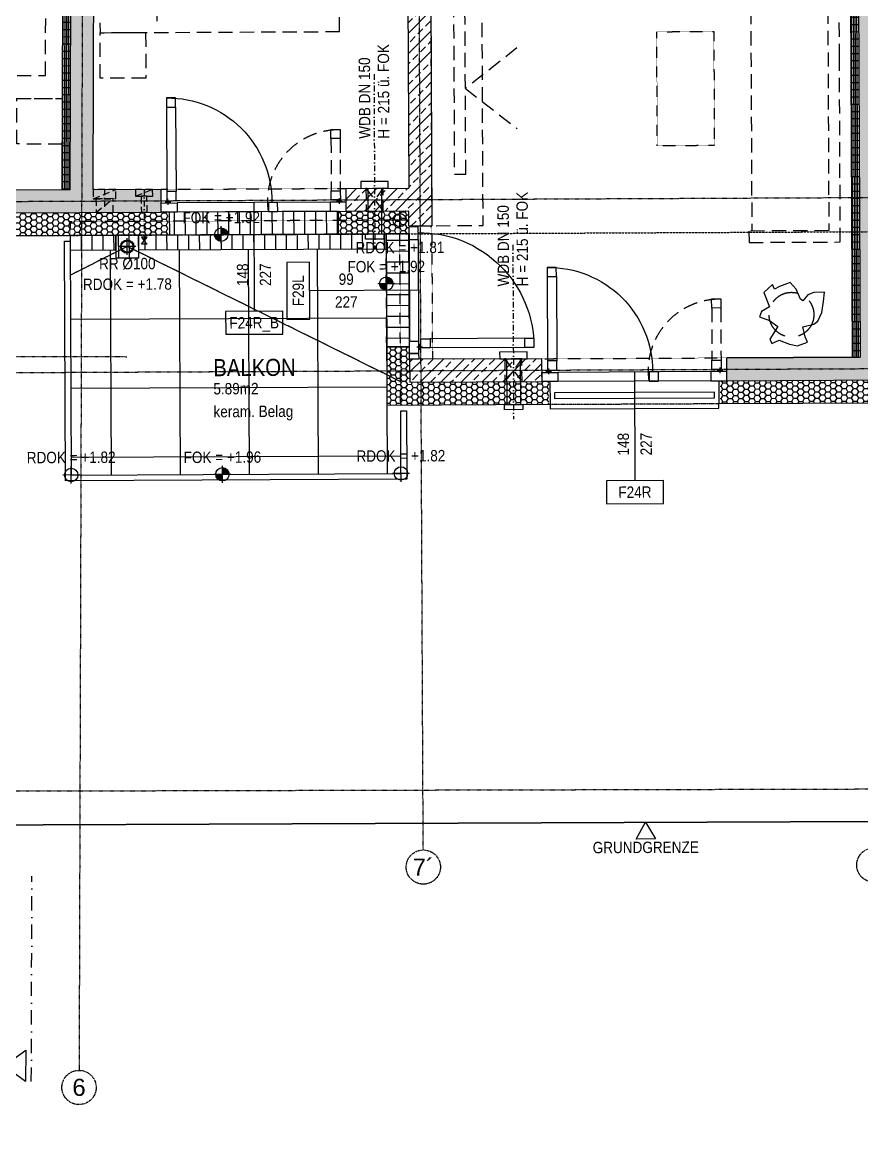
# Model space of a CAD drawing. Header units: millimetres. Extents: x -378801 to -302223, y -36469 to 154078.
# Drawn here: x -346525 to -339168, y 17063 to 26846 of the extents above; entities that cross this region are included whole.
import ezdxf
from ezdxf.enums import TextEntityAlignment as Align

# ---------------------------------------------------------------- set-up
doc = ezdxf.new("R2010")
doc.units = ezdxf.units.MM
for name, pattern in [('DASHDOT', [1, 0.5, -0.25, 0, -0.25]), ('HIDDEN2', [0.1875, 0.125, -0.0625]), ('STRICHLINIE', [0.75, 0.5, -0.25]), ('STRICHPUNKT', [1, 0.5, -0.25, 0, -0.25]), ('STRICHPUNKTX2', [2, 1, -0.5, 0, -0.5])]:
    doc.linetypes.add(name, pattern=pattern)
for name, color, linetype in [('01-BFL-G00-L01-M0', 10, 'Continuous'), ('01-HID-G00-L01-ENTWÄSSERUNG', 8, 'HIDDEN2'), ('01-SCH-G00-L01-M0', 8, 'STRICHPUNKTX2'), ('01-SYM-G00-L01-M0', 8, 'Continuous'), ('01-TXT---------M0', 1, 'Continuous'), ('01-TXT---------PP', 1, 'Continuous'), ('01-TXT-G00-L01-M0', 1, 'Continuous'), ('02-ANS-G00-L01-M0', 8, 'Continuous'), ('02-ANS-G00-L01-Rigol', 8, 'Continuous'), ('02-AXO-G00-L01-M0', 8, 'STRICHPUNKT'), ('02-FIL-G00-L01-LILA', 223, 'Continuous'), ('02-FIL-G00-L01-ORANGE', 40, 'Continuous'), ('02-FIL-G00-L01-PLATTENBELAG', 253, 'Continuous'), ('02-FIL-G00-L01-STB', 8, 'Continuous'), ('02-HID-G00-L01-M0', 8, 'HIDDEN2'), ('02-TWA---------M0', 4, 'Continuous'), ('02-TWA-G00-L01-M0', 4, 'Continuous'), ('02-WDA---------M0', 8, 'Continuous'), ('02-WDA-G00-L01-M0', 8, 'Continuous'), ('02-ZWA-G00-L01-M0', 2, 'Continuous'), ('03-SYM-G00-L01-M0', 8, 'Continuous'), ('04-HLP---------M0', 8, 'HIDDEN2'), ('04-STO---------M0', 1, 'Continuous'), ('04-SYM---------EP', 8, 'Continuous'), ('04-SYM-G00-L01-EP', 8, 'Continuous'), ('04-TXT---------EP', 8, 'Continuous'), ('04-TXT-G00-L01-M0', 8, 'Continuous'), ('04-TXT-G00-L01-POS', 8, 'Continuous'), ('05-SYM---------M0', 8, 'Continuous'), ('05-TXT---------PP', 8, 'Continuous'), ('07-SAN---------M0', 8, 'Continuous'), ('07-SAN-G00-L01-M0', 8, 'Continuous'), ('07-TXT---------M0', 8, 'Continuous'), ('07_MOB-G00-L01-M0', 6, 'HIDDEN2'), ('09-FIL-G00-L01-BLAU', 161, 'Continuous')]:
    doc.layers.add(name, color=color, linetype=linetype)
doc.layers.add('09-VER-G00-L01-GRUNDSTÜCKSGRENZE', color=161, linetype='Continuous', lineweight=25)
doc.styles.add('ARIAL', font='arial.ttf', dxfattribs={"width": 0.85})
doc.styles.get("Standard").update_dxf_attribs({"font": 'arial.ttf'})
pattern_1 = [(0.26447, (-337081.752, 30520.496), (47.497575, 27.715835), [31.75, -63.5]), (120.26447, (-337081.752, 30520.496), (-47.751405, 27.27619), [31.75, -63.5]), (60.26447, (-337081.752, 30520.496), (-0.25383, 54.992024), [-63.5, 31.75])]
pattern_2 = [(44.82971, (-389052.15, -18110.56), (-89.53527, 90.06906), []), (44.82971, (-388962.35, -18110.83), (-89.53527, 90.06906), [63.5, -31.75])]
pattern_3 = [(45.2645, (-337081.75, 30520.5), (-90.2161, 89.3871), []), (45.2645, (-336991.95, 30520.91), (-90.2161, 89.3871), [63.5, -31.75])]

# ---------------------------------------------------------------- blocks, each defined once
blk = doc.blocks.new('01-HK3')
blk.add_lwpolyline([(0, 0), (0.0423, 0.0732), (-0.0423, 0.0732)], close=True)
at = {"color": 0, "style": 'ARIAL', "width": 0.85}
blk.add_attdef('HEIGHT', text='', height=0.05, dxfattribs=at).set_placement((0, 0.35), align=Align.TOP_CENTER)
blk = doc.blocks.new('FENSTER_115')
at = {"layer": '02-WDA---------M0'}
for points in [[(0, 1.1), (0.2, 1.1)], [(0, 0.11), (0.2, 0.11)]]:
    blk.add_lwpolyline(points, dxfattribs=at)
at = {"layer": '04-HLP---------M0', "linetype": 'Continuous'}
for points in [[(-1.011, 0.18), (-1.091, 0.18), (-1.091, 0.1), (-1.011, 0.1)], [(-0.1, 0.18), (-0.18, 0.18), (-0.18, 0.1), (-0.1, 0.1)]]:
    blk.add_lwpolyline(points, close=True, dxfattribs=at)
for points in [[(-1.011, 0.18), (-0.18, 0.18)], [(-1.011, 0.1), (-0.18, 0.1)]]:
    blk.add_lwpolyline(points, dxfattribs=at)
at = {"layer": '04-HLP---------M0'}
for points in [[(-0.065, 0.109), (-0.115, 0.109)], [(-0.09, 0.084), (-0.09, 0.134)]]:
    blk.add_lwpolyline(points, dxfattribs=at)
at = {"layer": '04-HLP---------M0', "linetype": 'Continuous'}
blk.add_arc((-0.09, 0.109), 1.001, 89.48381, 180.46457, dxfattribs=at)
at = {"layer": '04-STO---------M0'}
for points in [[(0, 1.16), (0, 1.05), (-0.08, 1.05), (-0.08, 1.16)], [(0, 0.05), (0, 0.16), (-0.08, 0.16), (-0.08, 0.05)]]:
    blk.add_lwpolyline(points, close=True, dxfattribs=at)
blk.add_lwpolyline([(0, 0.05), (-0.08, 0.05), (-0.08, 0), (0, 0), (0, 0.05)], dxfattribs=at)
at = {"layer": '04-SYM---------EP'}
for p, q in [((-0.08, 1.05), (-0.08, 0.16)), ((0, 1.05), (0, 0.16))]:
    blk.add_line(p, q, dxfattribs=at)
blk = doc.blocks.new('Fenster Doppelt 196')
at = {"layer": '02-WDA---------M0'}
for points in [[(-1.55, -0.2), (-1.55, -0.4)], [(-0.07, -0.2), (-0.07, -0.4)]]:
    blk.add_lwpolyline(points, dxfattribs=at)
at = {"layer": '04-HLP---------M0', "linetype": 'Continuous'}
for points in [[(-0.13, 0.72), (-0.13, 0.8), (-0.05, 0.8), (-0.05, 0.72)], [(-0.13, -0.1), (-0.13, -0.02), (-0.05, -0.02), (-0.05, -0.1)]]:
    blk.add_lwpolyline(points, close=True, dxfattribs=at)
for points in [[(-0.13, 0.72), (-0.13, -0.02)], [(-0.05, 0.72), (-0.05, -0.02)]]:
    blk.add_lwpolyline(points, dxfattribs=at)
at = {"layer": '04-HLP---------M0'}
for points in [[(-1.49, 0.4374), (-1.49, 0.5174), (-1.57, 0.5174), (-1.57, 0.4374)], [(-1.49, -0.1), (-1.49, -0.02), (-1.57, -0.02), (-1.57, -0.1)]]:
    blk.add_lwpolyline(points, close=True, dxfattribs=at)
for points in [[(-1.57, 0.4374), (-1.57, -0.02)], [(-1.49, 0.4374), (-1.49, -0.02)], [(-1.561, -0.135), (-1.561, -0.085)], [(-0.059, -0.135), (-0.059, -0.085)], [(-1.586, -0.11), (-1.536, -0.11)], [(-0.034, -0.11), (-0.084, -0.11)]]:
    blk.add_lwpolyline(points, dxfattribs=at)
at = {"layer": '04-HLP---------M0', "linetype": 'Continuous'}
blk.add_arc((-0.059, -0.11), 0.91, 89.53543, 180.51619, dxfattribs=at)
at = {"layer": '04-HLP---------M0'}
blk.add_arc((-1.561, -0.11), 0.6275, 351.75368, 90.82182, dxfattribs=at)
at = {"layer": '04-STO---------M0'}
for points in [[(-1.48, -0.2), (-1.62, -0.2), (-1.62, -0.12), (-1.48, -0.12)], [(-0.94, -0.2), (-1.02, -0.2), (-1.02, -0.12), (-0.94, -0.12)], [(-0.14, -0.2), (0, -0.2), (0, -0.12), (-0.14, -0.12)]]:
    blk.add_lwpolyline(points, close=True, dxfattribs=at)
at = {"layer": '04-SYM---------EP'}
for p, q in [((-1.48, -0.12), (-0.14, -0.12)), ((-1.48, -0.2), (-0.14, -0.2))]:
    blk.add_line(p, q, dxfattribs=at)
blk = doc.blocks.new('04-TXT')
blk.add_line((0, 0), (0.9529, 0))
at = {"layer": '04-TXT---------EP', "color": 8, "style": 'ARIAL', "width": 0.85}
blk.add_attdef('WIDTH', text='', height=0.1, dxfattribs=at).set_placement((0.6322, 0.05), align=Align.CENTER)
blk.add_attdef('HEIGHT', text='', height=0.1, dxfattribs=at).set_placement((0.6322, -0.05), align=Align.TOP_CENTER)
blk = doc.blocks.new('TV-240')
at = {"flags": 128}
blk.add_lwpolyline([(0, -2.4), (0, 0), (0.45, 0), (0.45, -2.4)], close=True, dxfattribs=at)
blk.add_lwpolyline([(0.3, -0.4508), (0.3, -1.9508), (0.2, -1.9508), (0.2, -0.4508)], close=True)
blk.add_lwpolyline([(0.7536, -1.5544), (0.3, -1.2008), (0.7536, -0.8472)])
blk = doc.blocks.new('BETT')
for points in [[(0, 0.95), (-0.4, 0.95), (-0.4, 1.35), (0, 1.35)], [(0, -1.35), (-0.4, -1.35), (-0.4, -0.95), (0, -0.95)]]:
    blk.add_lwpolyline(points, close=True)
at = {"flags": 128}
blk.add_lwpolyline([(-2.1, 0.95), (-2.1, -0.95), (0, -0.95), (0, 0.95)], close=True, dxfattribs=at)
for points in [[(-0.5, 0.85), (-0.5, -0.85)], [(-0.4, 0.75), (-0.15, 0.75), (-0.15, 0.15), (-0.4, 0.15)], [(-0.4, -0.75), (-0.15, -0.75), (-0.15, -0.15), (-0.4, -0.15)]]:
    blk.add_lwpolyline(points)
blk = doc.blocks.new('ZIMMERPFLANZE')
blk.add_lwpolyline([(-11.7366, -9.202), (-11.7751, -9.238), (-11.7495, -9.3013), (-11.7859, -9.3233), (-11.7943, -9.3461), (-11.751, -9.3631), (-11.7126, -9.3893), (-11.7486, -9.447), (-11.7402, -9.4662), (-11.7078, -9.4506), (-11.6609, -9.4698), (-11.626, -9.477), (-11.5804, -9.4602), (-11.5912, -9.4362), (-11.602, -9.3917), (-11.5527, -9.3809), (-11.5335, -9.3677), (-11.5155, -9.3281), (-11.5083, -9.2788), (-11.5035, -9.238), (-11.5515, -9.2392), (-11.578, -9.2488), (-11.6008, -9.2764), (-11.6116, -9.268), (-11.6309, -9.2236), (-11.6573, -9.1936), (-11.7042, -9.2116), (-11.727, -9.2224), (-11.7366, -9.202)])
blk.add_circle((-11.6518, -9.3375), 0.1)
blk = doc.blocks.new('COUCH_270')
for points in [[(-2.2992, -4.4278), (-2.2992, -3.3392), (-3.0992, -3.3392), (-3.0992, -3.4392), (-2.3992, -3.4392), (-2.3992, -5.9392), (-3.0992, -5.9392), (-3.0992, -6.0392), (-2.2992, -6.0392), (-2.2992, -4.4278)], [(-3.0742, -3.4392), (-3.0742, -5.9392)]]:
    blk.add_lwpolyline(points)
blk = doc.blocks.new('WANDLÜFER')
at = {"layer": '02-TWA---------M0', "linetype": 'HIDDEN2', "ltscale": 0.75}
for points in [[(0.075, 0), (0.075, -0.2), (-0.075, -0.2), (-0.075, 0), (0.075, 0)], [(-0.075, 0), (0.075, -0.2)], [(0.075, 0), (-0.075, -0.2)]]:
    blk.add_lwpolyline(points, dxfattribs=at)
at = {"layer": '07-SAN---------M0', "linetype": 'STRICHPUNKT', "ltscale": 0.1}
blk.add_lwpolyline([(0, 1), (0, -0.53)], dxfattribs=at)
at = {"layer": '07-SAN---------M0'}
for points in [[(0, 0), (-0.12, 0), (-0.12, 0.06), (0.12, 0.06), (0.12, 0)], [(0.08, -0.4), (-0.08, -0.4), (-0.08, -0.445), (0.08, -0.445)]]:
    blk.add_lwpolyline(points, close=True, dxfattribs=at)
for points in [[(-0.06, 0), (-0.06, -0.4)], [(0.06, 0), (0.06, -0.4)]]:
    blk.add_lwpolyline(points, dxfattribs=at)
blk = doc.blocks.new('türachse&qualität')
at = {"layer": '05-SYM---------M0'}
blk.add_line((-0.4, 0), (-0.4, 0), dxfattribs=at)
at = {"layer": '05-TXT---------PP'}
blk.add_lwpolyline([(-0.5, -0.25), (-0.5, 0.25), (-0.7, 0.25), (-0.7, -0.25)], close=True, dxfattribs=at)
at = {"layer": '05-TXT---------PP', "color": 8, "style": 'ARIAL', "text_generation_flag": 6, "width": 0.85}
blk.add_attdef('POS.NR.', text='', height=0.1, rotation=270, dxfattribs=at).set_placement((-0.6529, -0.0112), align=Align.TOP_CENTER)
blk = doc.blocks.new('07_Kemper-ventil')
at = {"layer": '02-TWA---------M0', "linetype": 'HIDDEN2', "ltscale": 0.5}
for points in [[(-0.075, 0), (-0.075, -0.06), (0.075, -0.06), (0.075, 0), (-0.075, 0)], [(-0.025, -0.06), (-0.025, -0.2), (0.025, -0.2), (0.025, -0.06)]]:
    blk.add_lwpolyline(points, close=True, dxfattribs=at)
blk.add_lwpolyline([(-0.075, -0.06), (0.075, 0)], dxfattribs=at)
at = {"layer": '07-SAN---------M0', "linetype": 'STRICHPUNKT', "ltscale": 0.1}
blk.add_lwpolyline([(0, 0), (0, -0.48)], dxfattribs=at)
at = {"layer": '07-SAN---------M0'}
for points in [[(0.025, -0.42), (-0.025, -0.42), (0, -0.45), (0.025, -0.42)], [(0.025, -0.48), (-0.025, -0.48), (0, -0.45), (0.025, -0.48)]]:
    blk.add_lwpolyline(points, close=True, dxfattribs=at)
blk = doc.blocks.new('01-HK1')
for p, q in [((-0.0005, -0.0742), (-0.0005, 0.0742)), ((0.0737, 0), (-0.0747, 0))]:
    blk.add_line(p, q)
blk.add_circle((-0.0005, 0), 0.0586)
for points in [[(-0.0005, 0.0586), (0.0409, 0.0414), (-0.0005, 0)], [(-0.0005, 0), (0.0581, 0), (0.0409, 0.0414)], [(-0.0591, 0), (-0.0419, -0.0414), (-0.0005, 0)], [(-0.0419, -0.0414), (-0.0005, -0.0586), (-0.0005, 0)]]:
    blk.add_solid(points)
at = {"layer": '01-TXT---------M0', "color": 8, "style": 'ARIAL', "width": 0.85}
blk.add_attdef('HEIGHT', text='', height=0.1, dxfattribs=at).set_placement((0, 0.2), align=Align.TOP_CENTER)
blk = doc.blocks.new('01-HK2')
for p, q in [((0.098, 0), (-0.098, 0)), ((0, -0.098), (0, 0.098))]:
    blk.add_line(p, q)
blk.add_circle((0, 0), 0.0773)
at = {"layer": '01-TXT---------M0', "color": 8, "style": 'ARIAL', "width": 0.85}
blk.add_attdef('HEIGHT', text='', height=0.1, rotation=360, dxfattribs=at).set_placement((0, 0.132), align=Align.BOTTOM_CENTER)
blk = doc.blocks.new('schnittführung')
at = {"color": 4, "linetype": 'DASHDOT', "ltscale": 0.25}
blk.add_line((0.2375, -0.1378), (0.2375, 1.6622), dxfattribs=at)
blk.add_line((0.2375, -0.1378), (0.2375, 1.6622), dxfattribs=at)
blk.add_line((0.2375, -0.1378), (0.2375, 1.6622), dxfattribs=at)
at = {"color": 4}
blk.add_lwpolyline([(0.1875, 0.1378), (0.1875, -0.1378), (0, 0)], close=True, dxfattribs=at)
at = {"layer": '07-TXT---------M0', "color": 9, "style": 'ARIAL', "text_generation_flag": 6, "width": 0.85}
blk.add_attdef('SCHNITT', text='', height=0.15, rotation=270, dxfattribs=at).set_placement((-0.0373, 0), align=Align.CENTER)
blk = doc.blocks.new('01-SQM')
at = {"layer": '01-TXT---------M0', "color": 1, "style": 'ARIAL', "width": 0.85}
blk.add_attdef('ROOM', (0, 0), '', height=0.15, dxfattribs=at)
blk.add_attdef('AREA', text='', height=0.1, dxfattribs=at).set_placement((0, -0.06), align=Align.TOP_LEFT)
at = {"layer": '01-TXT---------PP', "color": 1, "style": 'ARIAL', "width": 0.85}
blk.add_attdef('NR', text='', height=0.15, dxfattribs=at).set_placement((-0.1173, 0), align=Align.RIGHT)
blk.add_attdef('FLOOR', text='', height=0.1, dxfattribs=at).set_placement((0, -0.26), align=Align.TOP_LEFT)
blk = doc.blocks.new('03-rar')
blk.add_circle((0, 0), 0.05)
at = {"layer": '01-TXT---------M0', "color": 8, "style": 'ARIAL', "width": 0.85}
blk.add_attdef('RR', text='', height=0.1, dxfattribs=at).set_placement((0, 0.1), align=Align.CENTER)
blk = doc.blocks.new('WDB_KLIMA-AUSSEN')
at = {"layer": '02-TWA---------M0', "linetype": 'HIDDEN2', "ltscale": 0.5}
for points in [[(-0.1, 0), (-0.1, -0.08), (0.1, -0.08), (0.1, 0), (-0.1, 0)], [(-0.075, -0.08), (-0.075, -0.2), (0.075, -0.2), (0.075, -0.08)]]:
    blk.add_lwpolyline(points, close=True, dxfattribs=at)
for points in [[(-0.1, -0.08), (0.1, 0)], [(-0.075, -0.2), (0.075, -0.08)]]:
    blk.add_lwpolyline(points, dxfattribs=at)
at = {"layer": '07-SAN---------M0', "linetype": 'STRICHPUNKT', "ltscale": 0.1}
blk.add_lwpolyline([(0, 0), (0, -0.2)], dxfattribs=at)

msp = doc.modelspace()

# ---------------------------------------------------------------- hatches: boundary and pattern name
at = {"layer": '02-ANS-G00-L01-Rigol', "true_color": 0x636466}
h = msp.add_hatch(dxfattribs=at)
h.set_pattern_fill('ANSI31', color=251, scale=30, angle=332.60345925, style=0)
h.set_pattern_definition([(90.26447, (-372585.21, -45035.68), (95.24899, 0.43966), [])])
h.paths.add_polyline_path([(-343755.5281, 24989.6421), (-343756.4513, 25189.6399), (-345236.4355, 25182.8085), (-345235.5123, 24982.8107)])
h = msp.add_hatch(dxfattribs=at)
h.set_pattern_fill('ANSI31', color=251, scale=30, angle=332.60345925, style=0)
h.set_pattern_definition([(90.26447, (-374544.26, -45244.73), (95.24899, 0.43966), [])])
h.paths.add_polyline_path([(-345704.9072, 24850.6323), (-345705.5073, 24980.6309), (-346105.503, 24978.7846), (-346104.903, 24848.786)])
h = msp.add_hatch(dxfattribs=at)
h.set_pattern_fill('ANSI31', color=251, scale=30, angle=332.60345925, style=0)
h.set_pattern_definition([(270.6992, (-337081.75, 30520.5), (95.2429, 1.1624), [])])
h.paths.add_polyline_path([(-345505.5094, 24981.5541), (-345705.5073, 24980.6309), (-345704.5841, 24780.633), (-345504.5862, 24781.5562)])
h = msp.add_hatch(dxfattribs=at)
h.set_pattern_fill('ANSI31', color=251, scale=30, angle=332.60345925, style=0)
h.set_pattern_definition([(90.26447, (-372174.29, -45233.79), (95.24899, 0.43966), [])])
h.paths.add_polyline_path([(-343334.9325, 24861.5718), (-343335.5325, 24991.5704), (-345505.5094, 24981.5541), (-345504.9094, 24851.5555)])
h = msp.add_hatch(dxfattribs=at)
h.set_pattern_fill('ANSI31', color=251, scale=30, angle=422.60345925, style=0)
h.set_pattern_definition([(0.26447, (-413353.97, 52331.275), (0.43966, -95.24899), [])])
h.paths.add_polyline_path([(-343330.9629, 24001.5809), (-343130.965, 24002.5041), (-343135.5347, 24992.5039), (-343335.5326, 24991.5807)])
at = {"layer": '02-FIL-G00-L01-LILA', "true_color": 0x636466}
h = msp.add_hatch(dxfattribs=at)
h.set_pattern_fill('HONEY', color=251, scale=10, angle=107.16870486, style=0)
h.set_pattern_definition(pattern_1)
h.paths.add_polyline_path([(-345246.4646, 25182.7519), (-345306.4639, 25182.475), (-347136.3857, 25174.0283), (-347196.3851, 25173.7514), (-347195.4619, 24973.7535), (-345245.5414, 24982.754)])
h = msp.add_hatch(dxfattribs=at)
h.set_pattern_fill('HONEY', color=251, scale=10, angle=107.16870486, style=0)
h.set_pattern_definition(pattern_1)
h.paths.add_polyline_path([(-343136.4582, 25192.5718), (-343686.4812, 25189.9526), (-343746.4806, 25189.6756), (-343745.5574, 24989.6778), (-343335.5325, 24991.5704), (-343135.5347, 24992.4935), (-343135.8116, 25052.4929)])
h = msp.add_hatch(dxfattribs=at)
h.set_pattern_fill('HONEY', color=251, scale=10, angle=107.16870486, style=0)
h.set_pattern_definition(pattern_1)
h.paths.add_polyline_path([(-341909.5471, 23698.1387), (-341969.5465, 23697.8617), (-343129.5341, 23692.5074), (-343130.4573, 23892.5053), (-343130.6881, 23942.5047), (-343130.965, 24002.5041), (-343330.9629, 24001.5809), (-343328.6088, 23491.5864), (-341908.624, 23498.1408)])
h = msp.add_hatch(dxfattribs=at)
h.set_pattern_fill('HONEY', color=251, scale=10, angle=107.16870486, style=0)
h.set_pattern_definition(pattern_1)
h.paths.add_polyline_path([(-337819.5907, 23717.0173), (-337879.59, 23716.7404), (-340349.5637, 23705.3393), (-340409.5631, 23705.0624), (-340408.6399, 23505.0645), (-337818.6675, 23517.0195)])
at = {"layer": '02-FIL-G00-L01-ORANGE', "true_color": 0x636466}
h = msp.add_hatch(dxfattribs=at)
h.set_pattern_fill('GRATE', color=251, scale=20, angle=197.16870486, style=0)
h.set_pattern_definition([(90.26447, (-337081.752, 30520.496), (-15.87483, -0.073276), []), (180.2645, (-337081.75, 30520.496), (0.2931, -63.4993), [])])
h.paths.add_polyline_path([(-339180.4993, 23910.7377), (-339221.2569, 32740.6436), (-339291.2562, 32740.3205), (-339250.4986, 23910.4146)])
h = msp.add_hatch(dxfattribs=at)
h.set_pattern_fill('GRATE', color=251, scale=20, angle=197.16870486, style=0)
h.set_pattern_definition([(89.829713, (-389052.153, -18110.562), (-15.87493, 0.0471816), []), (179.82971, (-389052.15, -18110.56), (-0.188726, -63.49972), [])])
h.paths.add_polyline_path([(-346093.4639, 28994.3759), (-346163.4636, 28994.5839), (-346174.2109, 25378.4717), (-346104.2097, 25378.7948)])
at = {"layer": '02-FIL-G00-L01-STB', "true_color": 0x636466}
h = msp.add_hatch(dxfattribs=at)
h.set_pattern_fill('ANSI33', color=251, scale=20, angle=107.16870486, style=0)
h.set_pattern_definition(pattern_2)
h.paths.add_polyline_path([(-345878.3515, 34129.9306), (-343322.7678, 34141.7268), (-343323.6909, 34341.7246), (-346077.6089, 34329.0129), (-346087.8169, 30894.3675), (-352617.7881, 30913.7751), (-352619.9874, 30173.7784), (-352419.9883, 30173.184), (-352418.3834, 30713.1816), (-352218.3843, 30712.5872), (-346088.4113, 30694.3684), (-346104.2097, 25378.7948), (-347137.3089, 25374.0262), (-347136.3857, 25174.0283), (-345306.4639, 25182.475), (-345306.8332, 25262.4741), (-345307.3871, 25382.4728), (-345904.3578, 25379.7173)])
h = msp.add_hatch(dxfattribs=at)
h.set_pattern_fill('ANSI33', color=251, scale=20, angle=107.16870486, style=0)
h.set_pattern_definition(pattern_3)
h.paths.add_polyline_path([(-336028.7686, 34375.397), (-342233.7025, 34346.7559), (-342232.7794, 34146.758), (-339227.8114, 34160.6285), (-339222.2955, 32965.6412), (-339222.2955, 32965.6412), (-339221.6031, 32815.6428), (-339180.4993, 23910.7377), (-340350.4869, 23905.3372), (-340349.5637, 23705.3393), (-337879.59, 23716.7404), (-337880.5132, 23916.7382), (-338980.5015, 23911.6609), (-339027.8135, 34161.5517), (-336027.8455, 34175.3991)])
h = msp.add_hatch(dxfattribs=at)
h.set_pattern_fill('ANSI33', color=251, scale=20, angle=107.16870486, style=0)
h.set_pattern_definition(pattern_3)
h.paths.add_polyline_path([(-342952.6923, 28578.3757), (-343152.6901, 28577.4525), (-343137.381, 25392.4893), (-343687.4044, 25389.9504), (-343686.4812, 25189.9526), (-343136.4582, 25192.5718), (-343135.8116, 25052.4929), (-342935.8137, 25053.4161)])
h = msp.add_hatch(dxfattribs=at)
h.set_pattern_fill('ANSI33', color=251, scale=20, angle=107.16870486, style=0)
h.set_pattern_definition(pattern_2)
h.paths.add_polyline_path([(-341970.4696, 23897.8596), (-343130.4573, 23892.5053), (-343129.5341, 23692.5074), (-341969.5465, 23697.8617), (-341969.9157, 23777.8609)])

# ---------------------------------------------------------------- linework, layer by layer
at = {"layer": '01-BFL-G00-L01-M0', "color": 251, "linetype": 'STRICHLINIE', "true_color": 0x636466}
msp.add_lwpolyline([(-319617.199, 10442.0123), (-349756.6668, 10377.7502), (-349751.0119, 19730.8358), (-349735.5541, 24962.029), (-319594.1437, 25101.1572), (-319637.3149, 19875.2322), (-319617.199, 10442.0123)], close=True, dxfattribs=at)
at = {"layer": '01-HID-G00-L01-ENTWÄSSERUNG', "color": 251, "true_color": 0x636466}
msp.add_lwpolyline([(-343209.5563, 23697.1381), (-345605.0468, 24881.0936), (-346103.8875, 24628.7883)], dxfattribs=at)
at = {"layer": '02-ANS-G00-L01-M0', "color": 251, "true_color": 0x636466}
for points in [[(-346105.2722, 24928.7851), (-346095.8098, 22878.807), (-343205.8406, 22892.1466), (-343208.3793, 23442.1408), (-343158.3798, 23442.3716), (-343155.6103, 22842.378), (-346145.5785, 22828.5767), (-346155.2717, 24928.5543), (-346105.2722, 24928.7851)], [(-341898.6241, 23498.187), (-341898.4394, 23458.1874), (-340418.4552, 23465.0188), (-340418.6398, 23505.0184)]]:
    msp.add_lwpolyline(points, dxfattribs=at)
msp.add_lwpolyline([(-340459.1297, 23604.7141), (-341859.1148, 23598.252), (-341858.884, 23548.2525), (-340458.8989, 23554.7147)], close=True, dxfattribs=at)
at = {"layer": '02-ANS-G00-L01-Rigol', "color": 251, "true_color": 0x636466}
for points in [[(-343755.5281, 24989.6421), (-343756.4513, 25189.6399), (-345236.4355, 25182.8085), (-345235.5123, 24982.8107)], [(-345704.9072, 24850.6323), (-345705.5073, 24980.6309), (-346105.503, 24978.7846), (-346104.903, 24848.786)], [(-345505.5094, 24981.5541), (-345705.5073, 24980.6309), (-345704.5841, 24780.633), (-345504.5862, 24781.5562)], [(-343334.9325, 24861.5718), (-343335.5325, 24991.5704), (-345505.5094, 24981.5541), (-345504.9094, 24851.5555)], [(-343330.9629, 24001.5809), (-343130.965, 24002.5041), (-343135.5347, 24992.5039), (-343335.5326, 24991.5807)]]:
    msp.add_lwpolyline(points, close=True, dxfattribs=at)
at = {"layer": '02-AXO-G00-L01-M0', "color": 251, "true_color": 0x636466}
for points in [[(-345960.5707, 40061.6243), (-346027.145, 17661.7233)], [(-343010.6104, 19593.0126), (-343104.7728, 39992.7953)], [(-350034.5781, 25260.6517), (-322057.9097, 25389.788), (-322057.9097, 25389.788)], [(-345608.5642, 23912.9123), (-366626.9719, 23975.3807)], [(-350039.0364, 23760.6152), (-322050.986, 23889.804), (-322050.986, 23889.804)], [(-366638.6033, 20061.8103), (-333699.7929, 20140.3513)]]:
    msp.add_lwpolyline(points, dxfattribs=at)
for centre in [(-343009.918, 19443.0142), (-339061.0982, 19461.2414), (-346027.5908, 17511.7239)]:
    msp.add_circle(centre, 150, dxfattribs=at)
at = {"layer": '02-FIL-G00-L01-PLATTENBELAG', "color": 251, "true_color": 0x636466}
for points in [[(-345754.9067, 24850.4015), (-345745.8136, 22880.4225)], [(-345149.9131, 24853.1941), (-345140.82, 22883.2151)], [(-344544.9196, 24855.9866), (-344535.8264, 22886.0076)], [(-343939.926, 24858.7792), (-343930.8329, 22888.8002)], [(-343334.9325, 24861.5718), (-343325.8393, 22891.5927)], [(-346102.1104, 24243.7924), (-343332.1399, 24256.5782)], [(-346099.3178, 23638.7989), (-343329.3473, 23651.5846)], [(-346096.5253, 23033.8053), (-343206.5561, 23047.145)]]:
    msp.add_lwpolyline(points, dxfattribs=at)
at = {"layer": '02-HID-G00-L01-M0', "color": 251, "true_color": 0x636466}
for points in [[(-345307.3871, 25382.4728), (-343687.4044, 25389.9504)], [(-343208.6101, 23492.1402), (-343216.0877, 25112.123), (-346106.0569, 25098.7833), (-346105.503, 24978.7848)], [(-342935.8599, 25063.416), (-342930.4594, 23893.4284)], [(-345235.5415, 24982.8002), (-343755.5573, 24989.6316)], [(-343330.9629, 24001.5809), (-343335.5325, 24991.5704)], [(-341970.4696, 23897.8596), (-340350.4869, 23905.3372)]]:
    msp.add_lwpolyline(points, dxfattribs=at)
at = {"layer": '02-HID-G00-L01-M0', "color": 251, "ltscale": 0.5, "true_color": 0x636466}
msp.add_lwpolyline([(-341898.6241, 23498.187), (-340418.6398, 23505.0184)], dxfattribs=at)
at = {"layer": '02-TWA-G00-L01-M0', "color": 251, "true_color": 0x636466}
for p, q in [((-339227.8114, 34160.6285), (-339180.4993, 23910.7377)), ((-346104.2097, 25378.7948), (-346088.4113, 30694.3684)), ((-343152.0823, 28577.4553), (-343137.381, 25392.4893)), ((-342952.0845, 28578.3785), (-342935.8599, 25063.416)), ((-346104.2097, 25378.7948), (-347137.3089, 25374.0262)), ((-345904.3578, 25379.7173), (-345307.3871, 25382.4728)), ((-343687.4044, 25389.9504), (-343137.381, 25392.4893)), ((-347136.3857, 25174.0283), (-345306.4639, 25182.475)), ((-341970.4696, 23897.8596), (-343130.4573, 23892.5053)), ((-343130.4573, 23892.5053), (-343129.5341, 23692.5074)), ((-340350.5161, 23905.3371), (-339180.4993, 23910.7377)), ((-339180.4993, 23910.7377), (-340350.4869, 23905.3372)), ((-343129.5341, 23692.5074), (-341969.5465, 23697.8617)), ((-340349.5637, 23705.3393), (-337879.59, 23716.7404))]:
    msp.add_line(p, q, dxfattribs=at)
for points in [[(-345904.3578, 25379.7173), (-345878.3515, 34129.9306), (-343322.7678, 34141.7268)], [(-345306.4639, 25182.475), (-345307.3871, 25382.4728)], [(-343686.4812, 25189.9526), (-343687.4044, 25389.9504)], [(-343686.4812, 25189.9526), (-343136.4582, 25192.5718)], [(-343135.8578, 25062.4928), (-343136.4578, 25192.4914)], [(-343135.8578, 25062.4928), (-342935.8599, 25063.416)], [(-341969.5465, 23697.8617), (-341970.4696, 23897.8596)], [(-340349.5637, 23705.3393), (-340350.4869, 23905.3372)]]:
    msp.add_lwpolyline(points, dxfattribs=at)
at = {"layer": '02-WDA-G00-L01-M0', "color": 251, "true_color": 0x636466}
for p, q in [((-347205.4618, 24973.7073), (-345235.5415, 24982.8002)), ((-343755.5573, 24989.6316), (-343335.5325, 24991.5704)), ((-343330.9629, 24001.5809), (-343328.6088, 23491.5864)), ((-343328.6088, 23491.5864), (-341898.6241, 23498.187)), ((-340418.6398, 23505.0184), (-337808.6676, 23517.0656))]:
    msp.add_line(p, q, dxfattribs=at)
at = {"layer": '02-ZWA-G00-L01-M0', "color": 251, "true_color": 0x636466}
for p, q in [((-339291.2562, 32740.3205), (-339250.4986, 23910.4146)), ((-346174.2109, 25378.4717), (-346163.4636, 28994.5839))]:
    msp.add_line(p, q, dxfattribs=at)
at = {"layer": '07_MOB-G00-L01-M0', "color": 251, "true_color": 0x636466}
msp.add_lwpolyline([(-340963.6854, 26763.3383), (-340463.6907, 26765.6462), (-340459.0749, 25765.6568), (-340959.0696, 25763.3489)], close=True, dxfattribs=at)
at = {"layer": '09-VER-G00-L01-GRUNDSTÜCKSGRENZE', "color": 251, "true_color": 0x636466}
msp.add_lwpolyline([(-307072.8328, -10354.6125), (-318236.149, -10251.1178), (-334731.7398, -10082.8632), (-334703.1183, 19861.2842), (-361621.0021, 19752.8197), (-361750.9984, 19753.2061), (-361702.9463, 35921.0335), (-361697.2627, 37833.3866), (-346703.7721, 37981.5509), (-324341.1847, 38084.7734), (-324420.1038, 19902.0663), (-324285.8875, 19903.26), (-307137.4969, 19972.3587)], close=True, dxfattribs=at)
at = {"layer": '09-VER-G00-L01-GRUNDSTÜCKSGRENZE', "color": 251, "ltscale": 0.2, "true_color": 0x636466}
msp.add_lwpolyline([(-361621.0021, 19752.8197), (-334703.1183, 19861.2842)], dxfattribs=at)

# ---------------------------------------------------------------- block references
at = {"layer": '01-SCH-G00-L01-M0', "color": 251, "true_color": 0x636466, "xscale": 1000, "yscale": 1000, "zscale": 1000, "rotation": 359.829712909944}
msp.add_blockref('schnittführung', (-346683.0303, 17701.4724), dxfattribs=at).add_auto_attribs({'SCHNITT': 'S6'})
at = {"layer": '01-SYM-G00-L01-M0', "color": 251, "true_color": 0x636466, "xscale": 1000, "yscale": 1000, "zscale": 1000, "rotation": 0.2644673286167905}
for p, values in [((-344780.3617, 24984.9116), {'HEIGHT': 'FOK = +1.92'}), ((-343333.5194, 24555.4299), {'HEIGHT': 'FOK = +1.92'}), ((-344770.158, 22884.9273), {'HEIGHT': 'FOK = +1.96'})]:
    msp.add_blockref('01-HK1', p, dxfattribs=at).add_auto_attribs(values)
at = {"layer": '01-SYM-G00-L01-M0', "color": 251, "true_color": 0x636466}
ref = msp.add_blockref('01-HK2', (-343216.0877, 25112.123), dxfattribs=dict(at, xscale=757.5757580624577, yscale=757.5757580613007, zscale=757.5757580681662, rotation=0.2644672841293802))
ref.add_attrib('HEIGHT', 'RDOK = +1.81', dxfattribs={"layer": '01-TXT---------M0', "color": 8, "height": 100, "rotation": 0.26446728, "style": 'ARIAL', "width": 0.85}).set_placement((-343214.6106, 24792.1264), align=Align.BOTTOM_CENTER)
ref = msp.add_blockref('01-HK2', (-345605.0468, 24881.0936), dxfattribs=dict(at, xscale=757.5757580624577, yscale=757.5757580613007, zscale=757.5757580681662, rotation=0.2644672841293802))
ref.add_attrib('HEIGHT', 'RDOK = +1.78', dxfattribs={"layer": '01-TXT---------M0', "color": 8, "height": 100, "rotation": 0.26446728, "style": 'ARIAL', "width": 0.85}).set_placement((-345603.1543, 24471.0979), align=Align.BOTTOM_CENTER)
ref = msp.add_blockref('01-HK2', (-343205.8406, 22892.1466), dxfattribs=dict(at, xscale=757.5757580624577, yscale=757.5757580613007, zscale=757.5757580681662, rotation=0.2644672841293802))
ref.add_attrib('HEIGHT', 'RDOK = +1.82', dxfattribs={"layer": '01-TXT---------M0', "color": 8, "height": 100, "rotation": 0.26446728, "style": 'ARIAL', "width": 0.85}).set_placement((-343206.1832, 22966.3646), align=Align.BOTTOM_CENTER)
ref = msp.add_blockref('01-HK2', (-346095.8098, 22878.807), dxfattribs=dict(at, xscale=757.5757580624577, yscale=757.5757580613007, zscale=757.5757580681662, rotation=0.2644672841293802))
ref.add_attrib('HEIGHT', 'RDOK = +1.82', dxfattribs={"layer": '01-TXT---------M0', "color": 8, "height": 100, "rotation": 0.26446728, "style": 'ARIAL', "width": 0.85}).set_placement((-346096.1524, 22953.0249), align=Align.BOTTOM_CENTER)
at = {"layer": '01-TXT-G00-L01-M0', "color": 251, "true_color": 0x636466, "xscale": 1000, "yscale": 1000, "zscale": 1000, "rotation": 0.2644673028666128}
msp.add_blockref('01-SQM', (-344850.5585, 23744.564), dxfattribs=at).add_auto_attribs({'ROOM': 'BALKON', 'AREA': '5.89m2', 'FLOOR': 'keram. Belag'})
at = {"layer": '03-SYM-G00-L01-M0', "color": 251, "true_color": 0x636466}
ref = msp.add_blockref('03-rar', (-345605.0468, 24881.0936), dxfattribs=dict(at, xscale=1000, yscale=1000, zscale=1000, rotation=0.2644673113410362))
ref.add_attrib('RR', 'RR %%c100', dxfattribs={"layer": '01-TXT---------M0', "color": 8, "height": 100, "rotation": 0.26446731, "style": 'ARIAL', "width": 0.85}).set_placement((-345604.1236, 24681.0957), align=Align.CENTER)
at = {"layer": '04-SYM-G00-L01-EP', "color": 251, "true_color": 0x636466, "xscale": -1000, "yscale": 1000, "zscale": 1000}
for name, p, rotation in [('Fenster Doppelt 196', (-345307.3871, 25382.4728), 0.2644672268545367), ('FENSTER_115', (-343130.4573, 23892.5053), 0.2644672805200887), ('Fenster Doppelt 196', (-341970.4696, 23897.8596), 0.2644672268545367)]:
    msp.add_blockref(name, p, dxfattribs=dict(at, rotation=rotation))
at = {"layer": '04-TXT-G00-L01-M0', "color": 251, "true_color": 0x636466}
ref = msp.add_blockref('04-TXT', (-344496.8418, 25266.2129), dxfattribs=dict(at, xscale=-1000, yscale=1000, zscale=1000, rotation=90.26446729084192))
ref.add_attrib('WIDTH', '148', dxfattribs={"layer": '04-TXT---------EP', "color": 8, "extrusion": (0, 0, -1), "height": 100, "rotation": 269.73553271, "style": 'ARIAL', "text_generation_flag": 2, "width": 0.85}).set_placement((344543.9234, 24633.8255), align=Align.CENTER)
ref.add_attrib('HEIGHT', '227', dxfattribs={"layer": '04-TXT---------EP', "color": 8, "extrusion": (0, 0, -1), "height": 100, "rotation": 269.73553271, "style": 'ARIAL', "text_generation_flag": 2, "width": 0.85}).set_placement((344443.9244, 24634.287), align=Align.TOP_CENTER)
ref = msp.add_blockref('04-TXT', (-343053.2507, 24497.8681), dxfattribs=dict(at, xscale=-1000, yscale=1000, zscale=1000, rotation=0.2644672928201697))
ref.add_attrib('WIDTH', '99', dxfattribs={"layer": '04-TXT---------EP', "color": 8, "extrusion": (0, 0, -1), "height": 100, "rotation": 359.73553271, "style": 'ARIAL', "text_generation_flag": 2, "width": 0.85}).set_placement((343685.6381, 24544.9496), align=Align.CENTER)
ref.add_attrib('HEIGHT', '227', dxfattribs={"layer": '04-TXT---------EP', "color": 8, "extrusion": (0, 0, -1), "height": 100, "rotation": 359.73553271, "style": 'ARIAL', "text_generation_flag": 2, "width": 0.85}).set_placement((343685.1765, 24444.9507), align=Align.TOP_CENTER)
ref = msp.add_blockref('04-TXT', (-341159.9244, 23781.5997), dxfattribs=dict(at, xscale=-1000, yscale=1000, zscale=1000, rotation=90.26446729084192))
ref.add_attrib('WIDTH', '148', dxfattribs={"layer": '04-TXT---------EP', "color": 8, "extrusion": (0, 0, -1), "height": 100, "rotation": 269.73553271, "style": 'ARIAL', "text_generation_flag": 2, "width": 0.85}).set_placement((341207.0059, 23149.2122), align=Align.CENTER)
ref.add_attrib('HEIGHT', '227', dxfattribs={"layer": '04-TXT---------EP', "color": 8, "extrusion": (0, 0, -1), "height": 100, "rotation": 269.73553271, "style": 'ARIAL', "text_generation_flag": 2, "width": 0.85}).set_placement((341107.007, 23149.6738), align=Align.TOP_CENTER)
at = {"layer": '04-TXT-G00-L01-POS', "color": 251, "true_color": 0x636466}
ref = msp.add_blockref('türachse&qualität', (-343506.1718, 24495.7773), dxfattribs=dict(at, xscale=1000, yscale=1000, zscale=1000, rotation=0.264450612518456))
ref.add_attrib('POS.NR.', 'F29L', dxfattribs={"layer": '05-TXT---------PP', "color": 8, "height": 100, "rotation": 270.26445061, "style": 'ARIAL', "text_generation_flag": 6, "width": 0.85}).set_placement((-344106.1654, 24493.008), align=Align.MIDDLE_CENTER)
ref = msp.add_blockref('türachse&qualität', (-344494.7802, 24813.2138), dxfattribs=dict(at, xscale=1000, yscale=1000, zscale=1000, rotation=90.26445060711859))
ref.add_attrib('POS.NR.', 'F24R_B', dxfattribs={"layer": '05-TXT---------PP', "color": 8, "height": 100, "rotation": 0.2644506, "style": 'ARIAL', "width": 0.85}).set_placement((-344492.0109, 24213.2202), align=Align.MIDDLE_CENTER)
ref = msp.add_blockref('türachse&qualität', (-341157.8627, 23328.5902), dxfattribs=dict(at, xscale=1000, yscale=1000, zscale=1000, rotation=90.26445060711859))
ref.add_attrib('POS.NR.', 'F24R', dxfattribs={"layer": '05-TXT---------PP', "color": 8, "height": 100, "rotation": 0.2644506, "style": 'ARIAL', "width": 0.85}).set_placement((-341155.0933, 22728.5966), align=Align.MIDDLE_CENTER)
at = {"layer": '07-SAN-G00-L01-M0', "color": 251, "true_color": 0x636466, "yscale": 1000, "zscale": 1000}
for name, p, xscale, rotation in [('WANDLÜFER', (-343437.407, 25391.1044), -1000, 0.2644672847503049), ('WDB_KLIMA-AUSSEN', (-345804.3588, 25380.1789), 1000, 0.2644672863838557), ('07_Kemper-ventil', (-345457.3855, 25381.7805), 1000, 0.2644672657123398), ('WANDLÜFER', (-342220.467, 23896.7056), -1000, 0.2644672847503049)]:
    msp.add_blockref(name, p, dxfattribs=dict(at, xscale=xscale, rotation=rotation))
at = {"layer": '07_MOB-G00-L01-M0', "color": 251, "true_color": 0x636466}
for name, p, xscale, yscale, zscale, rotation in [('BETT', (-345848.084, 27705.0018), 1000, 1000, 1000, 180.2644672490295), ('BETT', (-346169.0098, 27128.464), 1000, 1000, 1000, 359.8297129033152), ('COUCH_270', (-337083.8293, 30970.4907), 1000, 1000, 1000, 0.2644672863838557), ('TV-240', (-342935.8599, 25063.416), -1000, 1000, 1000, 180.2644677844444), ('ZIMMERPFLANZE', (-317029.949, 42690.4231), 1960.000000000001, 1960.000000000001, 1960.000000000001, 0.2644672863838586)]:
    msp.add_blockref(name, p, dxfattribs=dict(at, xscale=xscale, yscale=yscale, zscale=zscale, rotation=rotation))
at = {"layer": '09-FIL-G00-L01-BLAU', "color": 251, "true_color": 0x636466}
ref = msp.add_blockref('01-HK3', (-341061.276, 19835.6643), dxfattribs=dict(at, xscale=-2000.000000016163, yscale=2000.000000025194, zscale=2000.000000000001, rotation=180.2308696723713))
ref.add_attrib('HEIGHT', 'GRUNDGRENZE', dxfattribs={"layer": '0', "color": 0, "extrusion": (0, 0, -1), "height": 100, "rotation": 179.76913033, "style": 'ARIAL', "text_generation_flag": 4, "width": 0.85}).set_placement((341060.0671, 19535.6667), align=Align.BOTTOM_CENTER)

# ---------------------------------------------------------------- texts
at = {"layer": '02-AXO-G00-L01-M0', "color": 251, "true_color": 0x636466, "char_height": 150, "width": 246.7, "attachment_point": 5}
for s, insert, rotation in [('{\\fArial|b0|i0|c0|p34;7´}', (-343009.918, 19443.0142), 0.2645129), ('{\\fArial|b0|i0|c0|p34;6}', (-346027.5908, 17511.7239), 359.82966358)]:
    msp.add_mtext(s, dxfattribs=dict(at, insert=insert, rotation=rotation))
at = {"layer": '07-SAN-G00-L01-M0', "color": 251, "true_color": 0x636466, "char_height": 100, "width": 1538, "attachment_point": 4, "rotation": 90.26446731, "style": 'ARIAL'}
for insert in [(-343439.4149, 25826.0999), (-342223.398, 24531.6989)]:
    msp.add_mtext('WDB DN 150\\PH = 215 ü. FOK', dxfattribs=dict(at, insert=insert))

doc.saveas('drawing.dxf')
